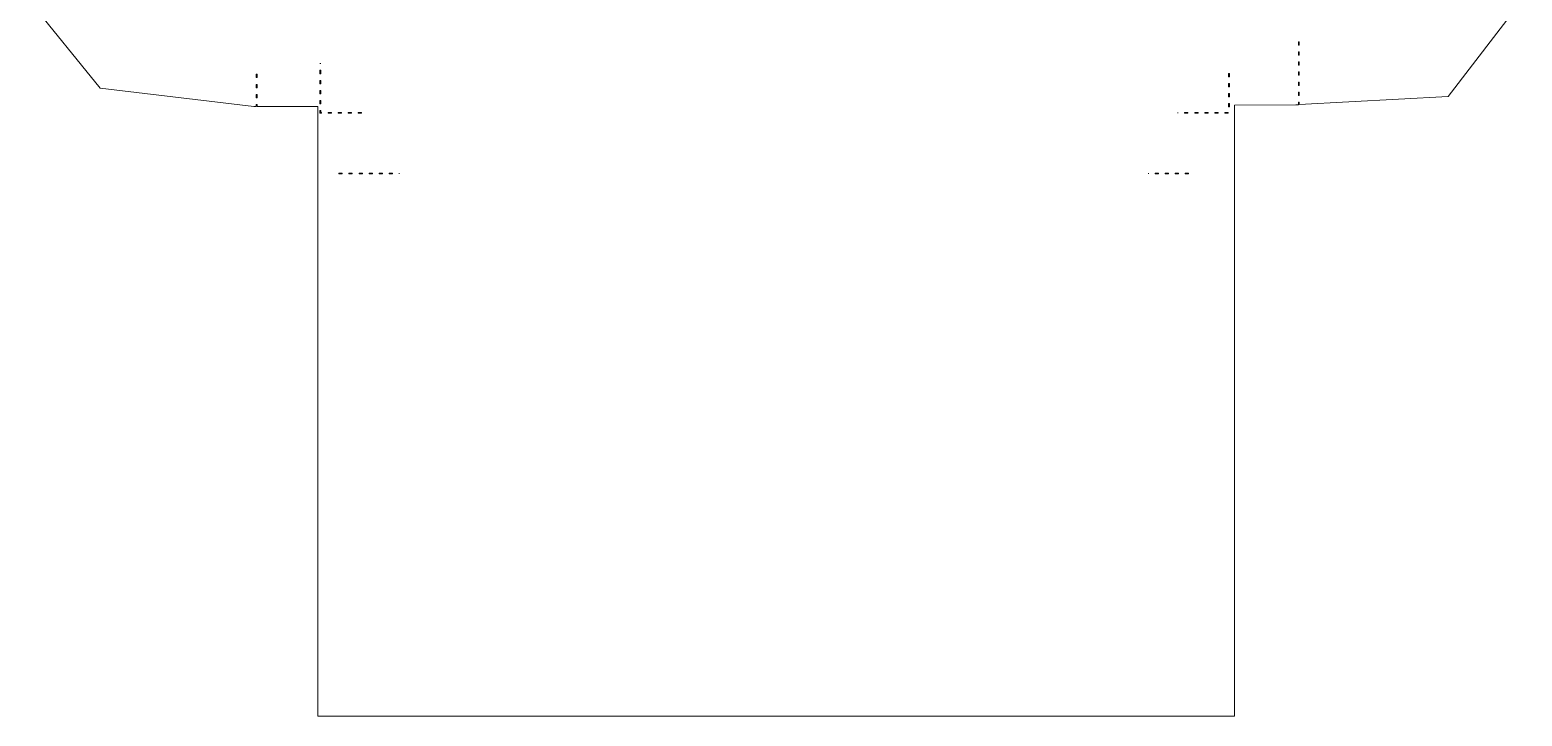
# Model space of a CAD drawing. Header units: centimetres. Extents: x -7 to 7, y -8.4 to 8.4.
# Drawn here: x -6.97 to 6.97, y -8.36 to -1.96 of the extents above; entities that cross this region are included whole.
import ezdxf

# ---------------------------------------------------------------- set-up
doc = ezdxf.new("R2010")
doc.units = ezdxf.units.CM
doc.header["$MEASUREMENT"] = 0
doc.layers.add('Layer 1', color=7, linetype='Continuous')

msp = doc.modelspace()

# ---------------------------------------------------------------- linework, layer by layer
at = {"layer": 'Layer 1', "color": 22, "lineweight": 20}
for points, knots in [([(-1.50616, 6.91939), (-0.65147, 6.33168), (-3.66834, 6.62702), (-4.27993, 5.61768), (-4.27993, 5.61768), (-4.27993, 5.61768), (-4.27993, 3.92375), (-4.27993, 3.92375), (-4.27993, 3.92375), (-4.27993, 3.92375), (-4.25492, 3.92375), (-4.25492, 3.92375), (-4.25492, 3.92375), (-4.25492, 3.92375), (-4.25492, 3.91583), (-4.25492, 3.91583), (-4.25492, 3.91583), (-4.25492, 3.91583), (-4.27993, 3.91583), (-4.27993, 3.91583), (-4.27993, 3.91583), (-4.27993, 3.91583), (-4.27993, 3.28788), (-4.27993, 3.28788), (-4.27993, 3.28788), (-4.27993, 3.28788), (-4.76649, 3.28491), (-4.76649, 3.28491), (-4.76649, 3.28491), (-4.76649, 3.28491), (-6.31557, 3.17294), (-6.31557, 3.17294), (-6.31557, 3.17294), (-6.31557, 3.17294), (-6.94885, 2.41941), (-6.94885, 2.41941), (-6.94885, 2.41941), (-6.94885, 2.41941), (-6.96976, -1.68992), (-6.96976, -1.68992), (-6.96976, -1.68992), (-6.96976, -1.68992), (-6.31341, -2.4984), (-6.31341, -2.4984), (-6.31341, -2.4984), (-6.31341, -2.4984), (-4.87891, -2.6707), (-4.87891, -2.6707), (-4.87891, -2.6707), (-4.87891, -2.6707), (-4.85489, -2.6707), (-4.85489, -2.6707), (-4.85489, -2.6707), (-4.85489, -2.6707), (-4.85489, -2.65213), (-4.85489, -2.65213), (-4.85489, -2.65213), (-4.85489, -2.65213), (-4.84721, -2.65213), (-4.84721, -2.65213), (-4.84721, -2.65213), (-4.84721, -2.65213), (-4.84721, -2.6707), (-4.84721, -2.6707), (-4.84721, -2.6707), (-4.84721, -2.6707), (-4.27993, -2.66971), (-4.27993, -2.66971), (-4.27993, -2.66971), (-4.27993, -2.66971), (-4.27993, -8.36186), (-4.27993, -8.36186), (-4.27993, -8.36186), (-4.27993, -8.36186), (4.28429, -8.36186), (4.28429, -8.36186), (4.28429, -8.36186), (4.28429, -8.36186), (4.28429, -2.65708), (4.28429, -2.65708), (4.28429, -2.65708), (4.28429, -2.65708), (4.85628, -2.65634), (4.85628, -2.65634), (4.85628, -2.65634), (4.85628, -2.65634), (4.8798, -2.65386), (4.8798, -2.65386), (4.8798, -2.65386), (4.8798, -2.65386), (4.8798, -2.63058), (4.8798, -2.63058), (4.8798, -2.63058), (4.8798, -2.63058), (4.88772, -2.63058), (4.88772, -2.63058), (4.88772, -2.63058), (4.88772, -2.63058), (4.88772, -2.65311), (4.88772, -2.65311), (4.88772, -2.65311), (4.88772, -2.65311), (6.28017, -2.57581), (6.28017, -2.57581), (6.28017, -2.57581), (6.28017, -2.57581), (6.96182, -1.69016), (6.96182, -1.69016), (6.96182, -1.69016), (6.96182, -1.69016), (6.97046, 2.45243), (6.97046, 2.45243), (6.97046, 2.45243), (6.97046, 2.45243), (6.34362, 3.23383), (6.34362, 3.23383), (6.34362, 3.23383), (6.34362, 3.23383), (4.93996, 3.34435), (4.93996, 3.34435), (4.93996, 3.34435), (4.93996, 3.34435), (4.28428, 3.34039), (4.28428, 3.34039), (4.28428, 3.34039), (4.28428, 3.34039), (4.28428, 3.91585), (4.28428, 3.91585), (4.28428, 3.91585), (4.28428, 3.91585), (4.27982, 3.91585), (4.27982, 3.91585), (4.27982, 3.91585), (4.27982, 3.91585), (4.27982, 3.92377), (4.27982, 3.92377), (4.27982, 3.92377), (4.27982, 3.92377), (4.28428, 3.92377), (4.28428, 3.92377), (4.28428, 3.92377), (4.28428, 3.92377), (4.28428, 5.6177), (4.28428, 5.6177), (4.28428, 5.6177), (3.6727, 6.62701), (0.62676, 6.36242), (1.51052, 6.91939), (1.51052, 6.91939), (3.12071, 7.93417), (0.5945, 8.35746), (0.00283, 8.36172), (0.00283, 8.36172), (-0.56416, 8.36571), (-3.14391, 8.04555), (-1.50616, 6.91939)], [0, 0, 0, 0, 0.025, 0.025, 0.025, 0.025, 0.05, 0.05, 0.05, 0.05, 0.075, 0.075, 0.075, 0.075, 0.1, 0.1, 0.1, 0.1, 0.125, 0.125, 0.125, 0.125, 0.15, 0.15, 0.15, 0.15, 0.175, 0.175, 0.175, 0.175, 0.2, 0.2, 0.2, 0.2, 0.225, 0.225, 0.225, 0.225, 0.25, 0.25, 0.25, 0.25, 0.275, 0.275, 0.275, 0.275, 0.3, 0.3, 0.3, 0.3, 0.325, 0.325, 0.325, 0.325, 0.35, 0.35, 0.35, 0.35, 0.375, 0.375, 0.375, 0.375, 0.4, 0.4, 0.4, 0.4, 0.425, 0.425, 0.425, 0.425, 0.45, 0.45, 0.45, 0.45, 0.475, 0.475, 0.475, 0.475, 0.5, 0.5, 0.5, 0.5, 0.525, 0.525, 0.525, 0.525, 0.55, 0.55, 0.55, 0.55, 0.575, 0.575, 0.575, 0.575, 0.6, 0.6, 0.6, 0.6, 0.625, 0.625, 0.625, 0.625, 0.65, 0.65, 0.65, 0.65, 0.675, 0.675, 0.675, 0.675, 0.7, 0.7, 0.7, 0.7, 0.725, 0.725, 0.725, 0.725, 0.75, 0.75, 0.75, 0.75, 0.775, 0.775, 0.775, 0.775, 0.8, 0.8, 0.8, 0.8, 0.825, 0.825, 0.825, 0.825, 0.85, 0.85, 0.85, 0.85, 0.875, 0.875, 0.875, 0.875, 0.9, 0.9, 0.9, 0.9, 0.925, 0.925, 0.925, 0.925, 0.95, 0.95, 0.95, 0.95, 1, 1, 1, 1]), ([(4.8798, -2.06579), (4.8798, -2.06579), (4.88772, -2.06579), (4.88772, -2.06579), (4.88772, -2.06579), (4.88772, -2.06579), (4.88772, -2.09699), (4.88772, -2.09699), (4.88772, -2.09699), (4.88772, -2.09699), (4.8798, -2.09699), (4.8798, -2.09699), (4.8798, -2.09699), (4.8798, -2.09699), (4.8798, -2.06579), (4.8798, -2.06579)], [0, 0, 0, 0, 0.2, 0.2, 0.2, 0.2, 0.4, 0.4, 0.4, 0.4, 0.6, 0.6, 0.6, 0.6, 1, 1, 1, 1]), ([(4.8798, -2.15988), (4.8798, -2.15988), (4.88772, -2.15988), (4.88772, -2.15988), (4.88772, -2.15988), (4.88772, -2.15988), (4.88772, -2.19133), (4.88772, -2.19133), (4.88772, -2.19133), (4.88772, -2.19133), (4.8798, -2.19133), (4.8798, -2.19133), (4.8798, -2.19133), (4.8798, -2.19133), (4.8798, -2.15988), (4.8798, -2.15988)], [0, 0, 0, 0, 0.2, 0.2, 0.2, 0.2, 0.4, 0.4, 0.4, 0.4, 0.6, 0.6, 0.6, 0.6, 1, 1, 1, 1]), ([(-4.25294, -2.27006), (-4.25294, -2.27006), (-4.26062, -2.27006), (-4.26062, -2.27006), (-4.26062, -2.27006), (-4.26062, -2.27006), (-4.25294, -2.27006), (-4.25294, -2.27006)], [0, 0, 0, 0, 0.33333333, 0.33333333, 0.33333333, 0.33333333, 1, 1, 1, 1]), ([(-4.26062, -2.33271), (-4.26062, -2.33271), (-4.25294, -2.33271), (-4.25294, -2.33271), (-4.25294, -2.33271), (-4.25294, -2.33271), (-4.25294, -2.36416), (-4.25294, -2.36416), (-4.25294, -2.36416), (-4.25294, -2.36416), (-4.26062, -2.36416), (-4.26062, -2.36416), (-4.26062, -2.36416), (-4.26062, -2.36416), (-4.26062, -2.33271), (-4.26062, -2.33271)], [0, 0, 0, 0, 0.2, 0.2, 0.2, 0.2, 0.4, 0.4, 0.4, 0.4, 0.6, 0.6, 0.6, 0.6, 1, 1, 1, 1]), ([(4.22882, -2.36144), (4.22882, -2.36144), (4.23674, -2.36144), (4.23674, -2.36144), (4.23674, -2.36144), (4.23674, -2.36144), (4.23674, -2.39289), (4.23674, -2.39289), (4.23674, -2.39289), (4.23674, -2.39289), (4.22882, -2.39289), (4.22882, -2.39289), (4.22882, -2.39289), (4.22882, -2.39289), (4.22882, -2.36144), (4.22882, -2.36144)], [0, 0, 0, 0, 0.2, 0.2, 0.2, 0.2, 0.4, 0.4, 0.4, 0.4, 0.6, 0.6, 0.6, 0.6, 1, 1, 1, 1]), ([(4.8798, -2.25397), (4.8798, -2.25397), (4.88772, -2.25397), (4.88772, -2.25397), (4.88772, -2.25397), (4.88772, -2.25397), (4.88772, -2.28542), (4.88772, -2.28542), (4.88772, -2.28542), (4.88772, -2.28542), (4.8798, -2.28542), (4.8798, -2.28542), (4.8798, -2.28542), (4.8798, -2.28542), (4.8798, -2.25397), (4.8798, -2.25397)], [0, 0, 0, 0, 0.2, 0.2, 0.2, 0.2, 0.4, 0.4, 0.4, 0.4, 0.6, 0.6, 0.6, 0.6, 1, 1, 1, 1]), ([(4.8798, -2.34806), (4.8798, -2.34806), (4.88772, -2.34806), (4.88772, -2.34806), (4.88772, -2.34806), (4.88772, -2.34806), (4.88772, -2.37951), (4.88772, -2.37951), (4.88772, -2.37951), (4.88772, -2.37951), (4.8798, -2.37951), (4.8798, -2.37951), (4.8798, -2.37951), (4.8798, -2.37951), (4.8798, -2.34806), (4.8798, -2.34806)], [0, 0, 0, 0, 0.2, 0.2, 0.2, 0.2, 0.4, 0.4, 0.4, 0.4, 0.6, 0.6, 0.6, 0.6, 1, 1, 1, 1]), ([(-4.85489, -2.36985), (-4.85489, -2.36985), (-4.84721, -2.36985), (-4.84721, -2.36985), (-4.84721, -2.36985), (-4.84721, -2.36985), (-4.84721, -2.4013), (-4.84721, -2.4013), (-4.84721, -2.4013), (-4.84721, -2.4013), (-4.85489, -2.4013), (-4.85489, -2.4013), (-4.85489, -2.4013), (-4.85489, -2.4013), (-4.85489, -2.36985), (-4.85489, -2.36985)], [0, 0, 0, 0, 0.2, 0.2, 0.2, 0.2, 0.4, 0.4, 0.4, 0.4, 0.6, 0.6, 0.6, 0.6, 1, 1, 1, 1]), ([(-4.85489, -2.46395), (-4.85489, -2.46395), (-4.84721, -2.46395), (-4.84721, -2.46395), (-4.84721, -2.46395), (-4.84721, -2.46395), (-4.84721, -2.4954), (-4.84721, -2.4954), (-4.84721, -2.4954), (-4.84721, -2.4954), (-4.85489, -2.4954), (-4.85489, -2.4954), (-4.85489, -2.4954), (-4.85489, -2.4954), (-4.85489, -2.46395), (-4.85489, -2.46395)], [0, 0, 0, 0, 0.2, 0.2, 0.2, 0.2, 0.4, 0.4, 0.4, 0.4, 0.6, 0.6, 0.6, 0.6, 1, 1, 1, 1]), ([(-4.26062, -2.4268), (-4.26062, -2.4268), (-4.25294, -2.4268), (-4.25294, -2.4268), (-4.25294, -2.4268), (-4.25294, -2.4268), (-4.25294, -2.45825), (-4.25294, -2.45825), (-4.25294, -2.45825), (-4.25294, -2.45825), (-4.26062, -2.45825), (-4.26062, -2.45825), (-4.26062, -2.45825), (-4.26062, -2.45825), (-4.26062, -2.4268), (-4.26062, -2.4268)], [0, 0, 0, 0, 0.2, 0.2, 0.2, 0.2, 0.4, 0.4, 0.4, 0.4, 0.6, 0.6, 0.6, 0.6, 1, 1, 1, 1]), ([(4.22882, -2.45553), (4.22882, -2.45553), (4.23674, -2.45553), (4.23674, -2.45553), (4.23674, -2.45553), (4.23674, -2.45553), (4.23674, -2.48698), (4.23674, -2.48698), (4.23674, -2.48698), (4.23674, -2.48698), (4.22882, -2.48698), (4.22882, -2.48698), (4.22882, -2.48698), (4.22882, -2.48698), (4.22882, -2.45553), (4.22882, -2.45553)], [0, 0, 0, 0, 0.2, 0.2, 0.2, 0.2, 0.4, 0.4, 0.4, 0.4, 0.6, 0.6, 0.6, 0.6, 1, 1, 1, 1]), ([(4.8798, -2.44216), (4.8798, -2.44216), (4.88772, -2.44216), (4.88772, -2.44216), (4.88772, -2.44216), (4.88772, -2.44216), (4.88772, -2.47361), (4.88772, -2.47361), (4.88772, -2.47361), (4.88772, -2.47361), (4.8798, -2.47361), (4.8798, -2.47361), (4.8798, -2.47361), (4.8798, -2.47361), (4.8798, -2.44216), (4.8798, -2.44216)], [0, 0, 0, 0, 0.2, 0.2, 0.2, 0.2, 0.4, 0.4, 0.4, 0.4, 0.6, 0.6, 0.6, 0.6, 1, 1, 1, 1]), ([(-4.85489, -2.55804), (-4.85489, -2.55804), (-4.84721, -2.55804), (-4.84721, -2.55804), (-4.84721, -2.55804), (-4.84721, -2.55804), (-4.84721, -2.58949), (-4.84721, -2.58949), (-4.84721, -2.58949), (-4.84721, -2.58949), (-4.85489, -2.58949), (-4.85489, -2.58949), (-4.85489, -2.58949), (-4.85489, -2.58949), (-4.85489, -2.55804), (-4.85489, -2.55804)], [0, 0, 0, 0, 0.2, 0.2, 0.2, 0.2, 0.4, 0.4, 0.4, 0.4, 0.6, 0.6, 0.6, 0.6, 1, 1, 1, 1]), ([(-4.26062, -2.5209), (-4.26062, -2.5209), (-4.25294, -2.5209), (-4.25294, -2.5209), (-4.25294, -2.5209), (-4.25294, -2.5209), (-4.25294, -2.55235), (-4.25294, -2.55235), (-4.25294, -2.55235), (-4.25294, -2.55235), (-4.26062, -2.55235), (-4.26062, -2.55235), (-4.26062, -2.55235), (-4.26062, -2.55235), (-4.26062, -2.5209), (-4.26062, -2.5209)], [0, 0, 0, 0, 0.2, 0.2, 0.2, 0.2, 0.4, 0.4, 0.4, 0.4, 0.6, 0.6, 0.6, 0.6, 1, 1, 1, 1]), ([(-4.26062, -2.61524), (-4.26062, -2.61524), (-4.25294, -2.61524), (-4.25294, -2.61524), (-4.25294, -2.61524), (-4.25294, -2.61524), (-4.25294, -2.64644), (-4.25294, -2.64644), (-4.25294, -2.64644), (-4.25294, -2.64644), (-4.26062, -2.64644), (-4.26062, -2.64644), (-4.26062, -2.64644), (-4.26062, -2.64644), (-4.26062, -2.61524), (-4.26062, -2.61524)], [0, 0, 0, 0, 0.2, 0.2, 0.2, 0.2, 0.4, 0.4, 0.4, 0.4, 0.6, 0.6, 0.6, 0.6, 1, 1, 1, 1]), ([(4.22882, -2.54962), (4.22882, -2.54962), (4.23674, -2.54962), (4.23674, -2.54962), (4.23674, -2.54962), (4.23674, -2.54962), (4.23674, -2.58107), (4.23674, -2.58107), (4.23674, -2.58107), (4.23674, -2.58107), (4.22882, -2.58107), (4.22882, -2.58107), (4.22882, -2.58107), (4.22882, -2.58107), (4.22882, -2.54962), (4.22882, -2.54962)], [0, 0, 0, 0, 0.2, 0.2, 0.2, 0.2, 0.4, 0.4, 0.4, 0.4, 0.6, 0.6, 0.6, 0.6, 1, 1, 1, 1]), ([(4.22882, -2.64396), (4.22882, -2.64396), (4.23674, -2.64396), (4.23674, -2.64396), (4.23674, -2.64396), (4.23674, -2.64396), (4.23674, -2.67516), (4.23674, -2.67516), (4.23674, -2.67516), (4.23674, -2.67516), (4.22882, -2.67516), (4.22882, -2.67516), (4.22882, -2.67516), (4.22882, -2.67516), (4.22882, -2.64396), (4.22882, -2.64396)], [0, 0, 0, 0, 0.2, 0.2, 0.2, 0.2, 0.4, 0.4, 0.4, 0.4, 0.6, 0.6, 0.6, 0.6, 1, 1, 1, 1]), ([(4.8798, -2.5365), (4.8798, -2.5365), (4.88772, -2.5365), (4.88772, -2.5365), (4.88772, -2.5365), (4.88772, -2.5365), (4.88772, -2.5677), (4.88772, -2.5677), (4.88772, -2.5677), (4.88772, -2.5677), (4.8798, -2.5677), (4.8798, -2.5677), (4.8798, -2.5677), (4.8798, -2.5677), (4.8798, -2.5365), (4.8798, -2.5365)], [0, 0, 0, 0, 0.2, 0.2, 0.2, 0.2, 0.4, 0.4, 0.4, 0.4, 0.6, 0.6, 0.6, 0.6, 1, 1, 1, 1]), ([(-4.26062, -2.70933), (-4.26062, -2.70933), (-4.25294, -2.70933), (-4.25294, -2.70933), (-4.25294, -2.70933), (-4.25294, -2.70933), (-4.25294, -2.72666), (-4.25294, -2.72666), (-4.25294, -2.72666), (-4.25294, -2.72666), (-4.2465, -2.72666), (-4.2465, -2.72666), (-4.2465, -2.72666), (-4.2465, -2.72666), (-4.2465, -2.73434), (-4.2465, -2.73434), (-4.2465, -2.73434), (-4.2465, -2.73434), (-4.25665, -2.73434), (-4.25665, -2.73434), (-4.25665, -2.73434), (-4.25665, -2.73434), (-4.26061, -2.73434), (-4.26061, -2.73434), (-4.26061, -2.73434), (-4.26061, -2.73434), (-4.26061, -2.73038), (-4.26061, -2.73038), (-4.26061, -2.73038), (-4.26061, -2.73038), (-4.26062, -2.70933), (-4.26062, -2.70933)], [0, 0, 0, 0, 0.11111111, 0.11111111, 0.11111111, 0.11111111, 0.22222222, 0.22222222, 0.22222222, 0.22222222, 0.33333333, 0.33333333, 0.33333333, 0.33333333, 0.44444444, 0.44444444, 0.44444444, 0.44444444, 0.55555556, 0.55555556, 0.55555556, 0.55555556, 0.66666667, 0.66666667, 0.66666667, 0.66666667, 0.77777778, 0.77777778, 0.77777778, 0.77777778, 1, 1, 1, 1]), ([(-4.18386, -2.72667), (-4.18386, -2.72667), (-4.15241, -2.72667), (-4.15241, -2.72667), (-4.15241, -2.72667), (-4.15241, -2.72667), (-4.15241, -2.73435), (-4.15241, -2.73435), (-4.15241, -2.73435), (-4.15241, -2.73435), (-4.18386, -2.73435), (-4.18386, -2.73435), (-4.18386, -2.73435), (-4.18386, -2.73435), (-4.18386, -2.72667), (-4.18386, -2.72667)], [0, 0, 0, 0, 0.2, 0.2, 0.2, 0.2, 0.4, 0.4, 0.4, 0.4, 0.6, 0.6, 0.6, 0.6, 1, 1, 1, 1]), ([(-4.08977, -2.72667), (-4.08977, -2.72667), (-4.05832, -2.72667), (-4.05832, -2.72667), (-4.05832, -2.72667), (-4.05832, -2.72667), (-4.05832, -2.73435), (-4.05832, -2.73435), (-4.05832, -2.73435), (-4.05832, -2.73435), (-4.08977, -2.73435), (-4.08977, -2.73435), (-4.08977, -2.73435), (-4.08977, -2.73435), (-4.08977, -2.72667), (-4.08977, -2.72667)], [0, 0, 0, 0, 0.2, 0.2, 0.2, 0.2, 0.4, 0.4, 0.4, 0.4, 0.6, 0.6, 0.6, 0.6, 1, 1, 1, 1]), ([(-3.99567, -2.72667), (-3.99567, -2.72667), (-3.96422, -2.72667), (-3.96422, -2.72667), (-3.96422, -2.72667), (-3.96422, -2.72667), (-3.96422, -2.73435), (-3.96422, -2.73435), (-3.96422, -2.73435), (-3.96422, -2.73435), (-3.99567, -2.73435), (-3.99567, -2.73435), (-3.99567, -2.73435), (-3.99567, -2.73435), (-3.99567, -2.72667), (-3.99567, -2.72667)], [0, 0, 0, 0, 0.2, 0.2, 0.2, 0.2, 0.4, 0.4, 0.4, 0.4, 0.6, 0.6, 0.6, 0.6, 1, 1, 1, 1]), ([(-3.90158, -2.72667), (-3.90158, -2.72667), (-3.87013, -2.72667), (-3.87013, -2.72667), (-3.87013, -2.72667), (-3.87013, -2.72667), (-3.87013, -2.73435), (-3.87013, -2.73435), (-3.87013, -2.73435), (-3.87013, -2.73435), (-3.90158, -2.73435), (-3.90158, -2.73435), (-3.90158, -2.73435), (-3.90158, -2.73435), (-3.90158, -2.72667), (-3.90158, -2.72667)], [0, 0, 0, 0, 0.2, 0.2, 0.2, 0.2, 0.4, 0.4, 0.4, 0.4, 0.6, 0.6, 0.6, 0.6, 1, 1, 1, 1]), ([(3.75464, -2.72667), (3.75464, -2.72667), (3.75464, -2.73435), (3.75464, -2.73435), (3.75464, -2.73435), (3.75464, -2.73435), (3.75464, -2.72667), (3.75464, -2.72667)], [0, 0, 0, 0, 0.33333333, 0.33333333, 0.33333333, 0.33333333, 1, 1, 1, 1]), ([(3.81754, -2.72667), (3.81754, -2.72667), (3.84874, -2.72667), (3.84874, -2.72667), (3.84874, -2.72667), (3.84874, -2.72667), (3.84874, -2.73435), (3.84874, -2.73435), (3.84874, -2.73435), (3.84874, -2.73435), (3.81754, -2.73435), (3.81754, -2.73435), (3.81754, -2.73435), (3.81754, -2.73435), (3.81754, -2.72667), (3.81754, -2.72667)], [0, 0, 0, 0, 0.2, 0.2, 0.2, 0.2, 0.4, 0.4, 0.4, 0.4, 0.6, 0.6, 0.6, 0.6, 1, 1, 1, 1]), ([(3.91163, -2.72667), (3.91163, -2.72667), (3.94283, -2.72667), (3.94283, -2.72667), (3.94283, -2.72667), (3.94283, -2.72667), (3.94283, -2.73435), (3.94283, -2.73435), (3.94283, -2.73435), (3.94283, -2.73435), (3.91163, -2.73435), (3.91163, -2.73435), (3.91163, -2.73435), (3.91163, -2.73435), (3.91163, -2.72667), (3.91163, -2.72667)], [0, 0, 0, 0, 0.2, 0.2, 0.2, 0.2, 0.4, 0.4, 0.4, 0.4, 0.6, 0.6, 0.6, 0.6, 1, 1, 1, 1]), ([(4.00572, -2.72667), (4.00572, -2.72667), (4.03717, -2.72667), (4.03717, -2.72667), (4.03717, -2.72667), (4.03717, -2.72667), (4.03717, -2.73435), (4.03717, -2.73435), (4.03717, -2.73435), (4.03717, -2.73435), (4.00572, -2.73435), (4.00572, -2.73435), (4.00572, -2.73435), (4.00572, -2.73435), (4.00572, -2.72667), (4.00572, -2.72667)], [0, 0, 0, 0, 0.2, 0.2, 0.2, 0.2, 0.4, 0.4, 0.4, 0.4, 0.6, 0.6, 0.6, 0.6, 1, 1, 1, 1]), ([(4.09982, -2.72667), (4.09982, -2.72667), (4.13127, -2.72667), (4.13127, -2.72667), (4.13127, -2.72667), (4.13127, -2.72667), (4.13127, -2.73435), (4.13127, -2.73435), (4.13127, -2.73435), (4.13127, -2.73435), (4.09982, -2.73435), (4.09982, -2.73435), (4.09982, -2.73435), (4.09982, -2.73435), (4.09982, -2.72667), (4.09982, -2.72667)], [0, 0, 0, 0, 0.2, 0.2, 0.2, 0.2, 0.4, 0.4, 0.4, 0.4, 0.6, 0.6, 0.6, 0.6, 1, 1, 1, 1]), ([(4.19391, -2.72667), (4.19391, -2.72667), (4.22536, -2.72667), (4.22536, -2.72667), (4.22536, -2.72667), (4.22536, -2.72667), (4.22536, -2.73435), (4.22536, -2.73435), (4.22536, -2.73435), (4.22536, -2.73435), (4.19391, -2.73435), (4.19391, -2.73435), (4.19391, -2.73435), (4.19391, -2.73435), (4.19391, -2.72667), (4.19391, -2.72667)], [0, 0, 0, 0, 0.2, 0.2, 0.2, 0.2, 0.4, 0.4, 0.4, 0.4, 0.6, 0.6, 0.6, 0.6, 1, 1, 1, 1]), ([(-4.08333, -3.29246), (-4.08333, -3.29246), (-4.05188, -3.29246), (-4.05188, -3.29246), (-4.05188, -3.29246), (-4.05188, -3.29246), (-4.05188, -3.30038), (-4.05188, -3.30038), (-4.05188, -3.30038), (-4.05188, -3.30038), (-4.08333, -3.30038), (-4.08333, -3.30038), (-4.08333, -3.30038), (-4.08333, -3.30038), (-4.08333, -3.29246), (-4.08333, -3.29246)], [0, 0, 0, 0, 0.2, 0.2, 0.2, 0.2, 0.4, 0.4, 0.4, 0.4, 0.6, 0.6, 0.6, 0.6, 1, 1, 1, 1]), ([(-3.98924, -3.29246), (-3.98924, -3.29246), (-3.95779, -3.29246), (-3.95779, -3.29246), (-3.95779, -3.29246), (-3.95779, -3.29246), (-3.95779, -3.30038), (-3.95779, -3.30038), (-3.95779, -3.30038), (-3.95779, -3.30038), (-3.98924, -3.30038), (-3.98924, -3.30038), (-3.98924, -3.30038), (-3.98924, -3.30038), (-3.98924, -3.29246), (-3.98924, -3.29246)], [0, 0, 0, 0, 0.2, 0.2, 0.2, 0.2, 0.4, 0.4, 0.4, 0.4, 0.6, 0.6, 0.6, 0.6, 1, 1, 1, 1]), ([(-3.89489, -3.29246), (-3.89489, -3.29246), (-3.86369, -3.29246), (-3.86369, -3.29246), (-3.86369, -3.29246), (-3.86369, -3.29246), (-3.86369, -3.30038), (-3.86369, -3.30038), (-3.86369, -3.30038), (-3.86369, -3.30038), (-3.89489, -3.30038), (-3.89489, -3.30038), (-3.89489, -3.30038), (-3.89489, -3.30038), (-3.89489, -3.29246), (-3.89489, -3.29246)], [0, 0, 0, 0, 0.2, 0.2, 0.2, 0.2, 0.4, 0.4, 0.4, 0.4, 0.6, 0.6, 0.6, 0.6, 1, 1, 1, 1]), ([(-3.8008, -3.29246), (-3.8008, -3.29246), (-3.7696, -3.29246), (-3.7696, -3.29246), (-3.7696, -3.29246), (-3.7696, -3.29246), (-3.7696, -3.30038), (-3.7696, -3.30038), (-3.7696, -3.30038), (-3.7696, -3.30038), (-3.8008, -3.30038), (-3.8008, -3.30038), (-3.8008, -3.30038), (-3.8008, -3.30038), (-3.8008, -3.29246), (-3.8008, -3.29246)], [0, 0, 0, 0, 0.2, 0.2, 0.2, 0.2, 0.4, 0.4, 0.4, 0.4, 0.6, 0.6, 0.6, 0.6, 1, 1, 1, 1]), ([(-3.70671, -3.29246), (-3.70671, -3.29246), (-3.67526, -3.29246), (-3.67526, -3.29246), (-3.67526, -3.29246), (-3.67526, -3.29246), (-3.67526, -3.30038), (-3.67526, -3.30038), (-3.67526, -3.30038), (-3.67526, -3.30038), (-3.70671, -3.30038), (-3.70671, -3.30038), (-3.70671, -3.30038), (-3.70671, -3.30038), (-3.70671, -3.29246), (-3.70671, -3.29246)], [0, 0, 0, 0, 0.2, 0.2, 0.2, 0.2, 0.4, 0.4, 0.4, 0.4, 0.6, 0.6, 0.6, 0.6, 1, 1, 1, 1]), ([(-3.61261, -3.29246), (-3.61261, -3.29246), (-3.58116, -3.29246), (-3.58116, -3.29246), (-3.58116, -3.29246), (-3.58116, -3.29246), (-3.58116, -3.30038), (-3.58116, -3.30038), (-3.58116, -3.30038), (-3.58116, -3.30038), (-3.61261, -3.30038), (-3.61261, -3.30038), (-3.61261, -3.30038), (-3.61261, -3.30038), (-3.61261, -3.29246), (-3.61261, -3.29246)], [0, 0, 0, 0, 0.2, 0.2, 0.2, 0.2, 0.4, 0.4, 0.4, 0.4, 0.6, 0.6, 0.6, 0.6, 1, 1, 1, 1]), ([(-3.51852, -3.29246), (-3.51852, -3.29246), (-3.51852, -3.30038), (-3.51852, -3.30038), (-3.51852, -3.30038), (-3.51852, -3.30038), (-3.51852, -3.29246), (-3.51852, -3.29246)], [0, 0, 0, 0, 0.33333333, 0.33333333, 0.33333333, 0.33333333, 1, 1, 1, 1]), ([(3.4788, -3.29246), (3.4788, -3.29246), (3.4788, -3.30038), (3.4788, -3.30038), (3.4788, -3.30038), (3.4788, -3.30038), (3.4788, -3.29246), (3.4788, -3.29246)], [0, 0, 0, 0, 0.33333333, 0.33333333, 0.33333333, 0.33333333, 1, 1, 1, 1]), ([(3.54145, -3.29246), (3.54145, -3.29246), (3.5729, -3.29246), (3.5729, -3.29246), (3.5729, -3.29246), (3.5729, -3.29246), (3.5729, -3.30038), (3.5729, -3.30038), (3.5729, -3.30038), (3.5729, -3.30038), (3.54145, -3.30038), (3.54145, -3.30038), (3.54145, -3.30038), (3.54145, -3.30038), (3.54145, -3.29246), (3.54145, -3.29246)], [0, 0, 0, 0, 0.2, 0.2, 0.2, 0.2, 0.4, 0.4, 0.4, 0.4, 0.6, 0.6, 0.6, 0.6, 1, 1, 1, 1]), ([(3.63554, -3.29246), (3.63554, -3.29246), (3.66699, -3.29246), (3.66699, -3.29246), (3.66699, -3.29246), (3.66699, -3.29246), (3.66699, -3.30038), (3.66699, -3.30038), (3.66699, -3.30038), (3.66699, -3.30038), (3.63554, -3.30038), (3.63554, -3.30038), (3.63554, -3.30038), (3.63554, -3.30038), (3.63554, -3.29246), (3.63554, -3.29246)], [0, 0, 0, 0, 0.2, 0.2, 0.2, 0.2, 0.4, 0.4, 0.4, 0.4, 0.6, 0.6, 0.6, 0.6, 1, 1, 1, 1]), ([(3.72988, -3.29246), (3.72988, -3.29246), (3.76108, -3.29246), (3.76108, -3.29246), (3.76108, -3.29246), (3.76108, -3.29246), (3.76108, -3.30038), (3.76108, -3.30038), (3.76108, -3.30038), (3.76108, -3.30038), (3.72988, -3.30038), (3.72988, -3.30038), (3.72988, -3.30038), (3.72988, -3.30038), (3.72988, -3.29246), (3.72988, -3.29246)], [0, 0, 0, 0, 0.2, 0.2, 0.2, 0.2, 0.4, 0.4, 0.4, 0.4, 0.6, 0.6, 0.6, 0.6, 1, 1, 1, 1]), ([(3.82398, -3.29246), (3.82398, -3.29246), (3.85518, -3.29246), (3.85518, -3.29246), (3.85518, -3.29246), (3.85518, -3.29246), (3.85518, -3.30038), (3.85518, -3.30038), (3.85518, -3.30038), (3.85518, -3.30038), (3.82398, -3.30038), (3.82398, -3.30038), (3.82398, -3.30038), (3.82398, -3.30038), (3.82398, -3.29246), (3.82398, -3.29246)], [0, 0, 0, 0, 0.2, 0.2, 0.2, 0.2, 0.4, 0.4, 0.4, 0.4, 0.6, 0.6, 0.6, 0.6, 1, 1, 1, 1])]:
    msp.add_open_spline(points, degree=3, knots=knots, dxfattribs=at)

doc.saveas('drawing.dxf')
